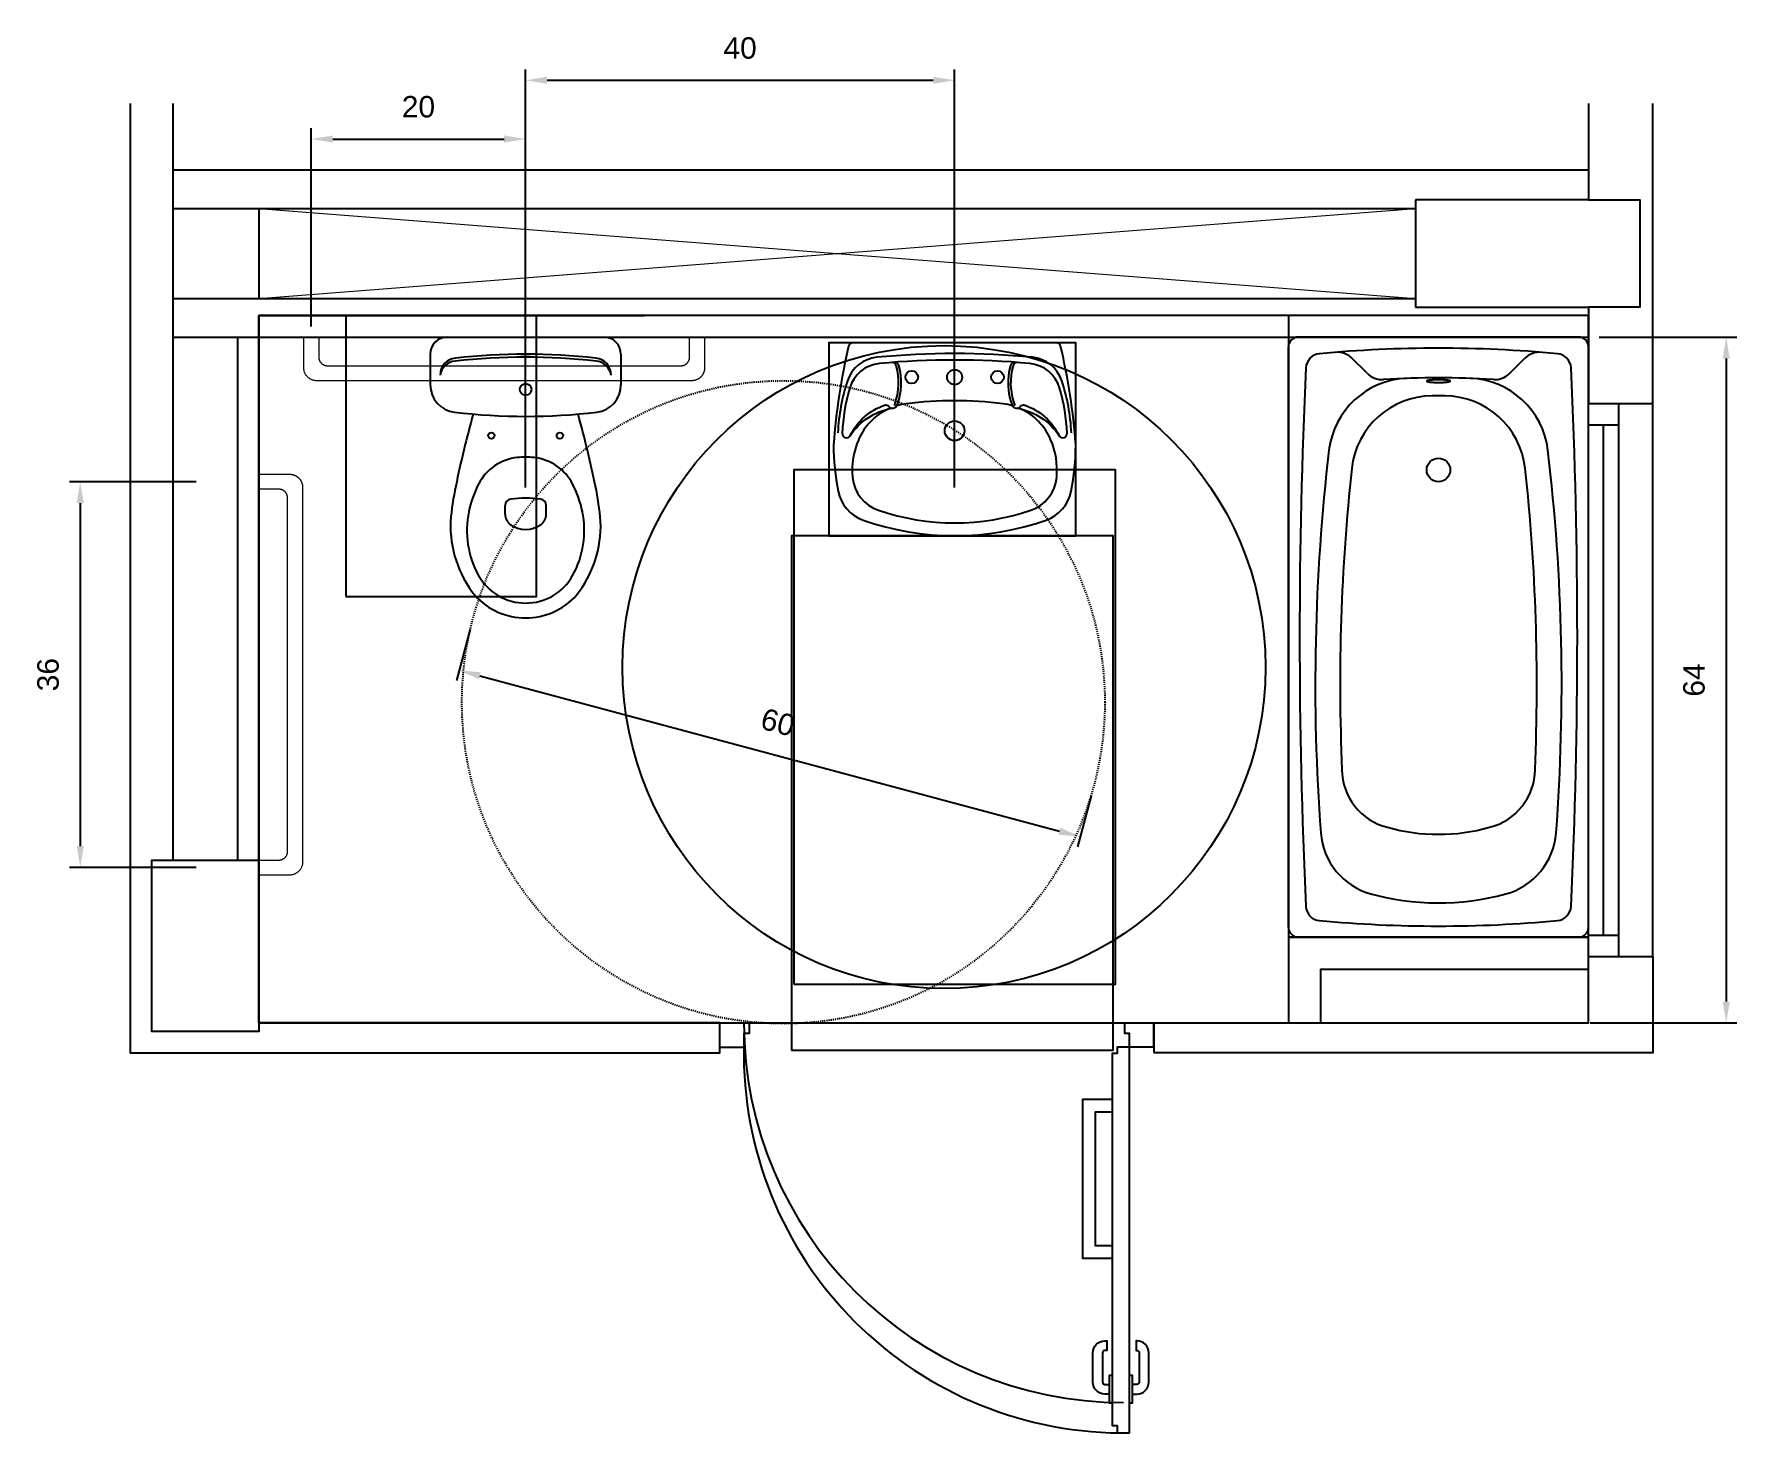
# Model space of a CAD drawing. Header units: inches. Extents: x -85 to 74, y -63 to 68.
import ezdxf

# ---------------------------------------------------------------- set-up
doc = ezdxf.new("R2010")
doc.units = ezdxf.units.IN
doc.header["$MEASUREMENT"] = 0
doc.linetypes.add('RAYITAS', pattern=[0.375, 0.25, -0.125])
doc.layers.get('0').update_dxf_attribs({"color": 18, "lineweight": 9, "true_color": 0x000000})
doc.layers.get('Defpoints').update_dxf_attribs({"color": 18, "lineweight": 9, "true_color": 0x000000})
for name, color, linetype, true_color in [('CLEARANCE', 254, 'Continuous', 0xffbfbf), ('DIMS', 4, 'Continuous', 0x00ffff), ('DOOR', 192, 'Continuous', 0x7d26cd), ('FIXT-TUB', 52, 'Continuous', 0xcdcd00), ('FIXTURE-LAV', 96, 'Continuous', 0x007f00), ('FIXTURE-WC', 3, 'Continuous', 0x00ff00), ('WALL', 12, 'Continuous', 0xc80000)]:
    doc.layers.add(name, color=color, linetype=linetype, true_color=true_color)
doc.layers.add('GRABRAIL', color=181, linetype='Continuous', lineweight=9, true_color=0x9b64ff)
for name, color, linetype in [('REPAIR-CLEARANCE', 5, 'Continuous'), ('REPAIR-DOOR', 6, 'Continuous'), ('REPAIR-GRABBAR', 6, 'Continuous'), ('REPAIR-LAV', 2, 'Continuous'), ('REPAIR-ROOM', 7, 'Continuous'), ('REPAIR-TUB', 4, 'Continuous'), ('REPAIR-WC', 3, 'Continuous')]:
    doc.layers.add(name, color=color, linetype=linetype)
doc.styles.add('inch-fractional', font='Arial.ttf')
doc.dimstyles.new('inch-fractional', dxfattribs={"dimtxt": 2, "dimasz": 2, "dimexe": 1, "dimexo": 1, "dimgap": 2, "dimtad": 1, "dimzin": 1, "dimlunit": 5, "dimtxsty": 'inch-fractional', "dimcen": 4000, "dimdle": 1, "dimadec": 1, "dimazin": 1, "dimtfac": 1, "dimtix": 1, "dimtmove": 1, "dimatfit": 3, "dimfxl": 1600, "dimtzin": 1})

# ---------------------------------------------------------------- blocks, each defined once
blk = doc.blocks.new('*D1')
at = {"layer": 'Defpoints', "color": 0}
for p in [(-43.97, 13.09), (13.99, -2.44), (12.71, -7.23)]:
    blk.add_point(p, dxfattribs=at)
at = {"layer": 'DIMS', "color": 0, "lineweight": -2}
for p, q in [((-44.23, 12.12), (-45.51, 7.34)), ((-43.32, 7.79), (10.77, -6.71)), ((13.73, -3.41), (12.45, -8.19))]:
    blk.add_line(p, q, dxfattribs=at)
at = {"layer": 'DIMS', "color": 0}
for points in [[(-43.23, 8.11), (-43.4, 7.46), (-45.25, 8.3)], [(10.69, -7.03), (10.86, -6.39), (12.71, -7.23)]]:
    blk.add_solid(points, dxfattribs=at)
at = {"layer": 'DIMS', "color": 0, "insert": (-15.5, 3.44), "char_height": 2, "attachment_point": 5, "rotation": 345, "style": 'inch-fractional'}
blk.add_mtext('\\A1;60', dxfattribs=at)
blk = doc.blocks.new('*D2')
at = {"layer": 'Defpoints', "color": 0}
for p in [(-68.78, 25.89), (-80.61, -10.11), (-68.78, -10.11)]:
    blk.add_point(p, dxfattribs=at)
at = {"layer": 'DIMS', "color": 0, "lineweight": -2}
for p, q in [((-69.78, 25.89), (-81.61, 25.89)), ((-80.61, 23.89), (-80.61, -8.11)), ((-69.78, -10.11), (-81.61, -10.11))]:
    blk.add_line(p, q, dxfattribs=at)
at = {"layer": 'DIMS', "color": 0}
for points in [[(-80.28, 23.89), (-80.94, 23.89), (-80.61, 25.89)], [(-80.94, -8.11), (-80.28, -8.11), (-80.61, -10.11)]]:
    blk.add_solid(points, dxfattribs=at)
at = {"layer": 'DIMS', "color": 0, "insert": (-83.61, 7.89), "char_height": 2, "attachment_point": 5, "rotation": 90, "style": 'inch-fractional'}
blk.add_mtext('\\A1;36', dxfattribs=at)
blk = doc.blocks.new('*D3')
at = {"layer": 'Defpoints', "color": 0}
for p in [(-39.05, 57.87), (-59.05, 39.39), (-39.05, 39.39)]:
    blk.add_point(p, dxfattribs=at)
at = {"layer": 'DIMS', "color": 0, "lineweight": -2}
for p, q in [((-59.05, 40.39), (-59.05, 58.87)), ((-39.05, 40.39), (-39.05, 58.87)), ((-57.05, 57.87), (-41.05, 57.87))]:
    blk.add_line(p, q, dxfattribs=at)
at = {"layer": 'DIMS', "color": 0}
for points in [[(-57.05, 58.2), (-57.05, 57.53), (-59.05, 57.87)], [(-41.05, 57.53), (-41.05, 58.2), (-39.05, 57.87)]]:
    blk.add_solid(points, dxfattribs=at)
at = {"layer": 'DIMS', "color": 0, "insert": (-49.05, 60.87), "char_height": 2, "attachment_point": 5, "style": 'inch-fractional'}
blk.add_mtext('\\A1;20', dxfattribs=at)
blk = doc.blocks.new('*D4')
at = {"layer": 'Defpoints', "color": 0}
for p in [(60.14, 39.39), (59.3, -24.61), (73, -24.61)]:
    blk.add_point(p, dxfattribs=at)
at = {"layer": 'DIMS', "color": 0, "lineweight": -2}
for p, q in [((61.14, 39.39), (74, 39.39)), ((73, 37.39), (73, -22.61)), ((60.3, -24.61), (74, -24.61))]:
    blk.add_line(p, q, dxfattribs=at)
at = {"layer": 'DIMS', "color": 0}
for points in [[(73.33, 37.39), (72.67, 37.39), (73, 39.39)], [(72.67, -22.61), (73.33, -22.61), (73, -24.61)]]:
    blk.add_solid(points, dxfattribs=at)
at = {"layer": 'DIMS', "color": 0, "insert": (70, 7.39), "char_height": 2, "attachment_point": 5, "rotation": 90, "style": 'inch-fractional'}
blk.add_mtext('\\A1;64', dxfattribs=at)
blk = doc.blocks.new('*D5')
at = {"layer": 'Defpoints', "color": 0}
for p in [(0.99, 63.35), (-39.05, 24.35), (0.99, 24.35)]:
    blk.add_point(p, dxfattribs=at)
at = {"layer": 'DIMS', "color": 0, "lineweight": -2}
for p, q in [((-39.05, 25.35), (-39.05, 64.35)), ((0.99, 25.35), (0.99, 64.35)), ((-37.05, 63.35), (-1.01, 63.35))]:
    blk.add_line(p, q, dxfattribs=at)
at = {"layer": 'DIMS', "color": 0}
for points in [[(-37.05, 63.68), (-37.05, 63.02), (-39.05, 63.35)], [(-1.01, 63.02), (-1.01, 63.68), (0.99, 63.35)]]:
    blk.add_solid(points, dxfattribs=at)
at = {"layer": 'DIMS', "color": 0, "insert": (-19.03, 66.35), "char_height": 2, "attachment_point": 5, "style": 'inch-fractional'}
blk.add_mtext('\\A1;40', dxfattribs=at)

msp = doc.modelspace()

# ---------------------------------------------------------------- linework, layer by layer
for p, q in [((-63.94, 42.991), (44.011, 51.391)), ((-63.94, 51.391), (44.011, 42.991))]:
    msp.add_line(p, q)
at = {"layer": 'CLEARANCE'}
msp.add_lwpolyline([(-14.008, -21), (15.992, -21), (15.992, 27), (-14.008, 27)], close=True, dxfattribs=at)
at = {"layer": 'CLEARANCE', "color": 8, "linetype": 'RAYITAS', "ltscale": 0.05, "true_color": 0x808080}
msp.add_circle((-14.991, 5.323), 30, dxfattribs=at)
at = {"layer": 'Defpoints', "linetype": 'ByBlock'}
msp.add_point((-36.226, 49.239), dxfattribs=at)
at = {"layer": 'Defpoints', "color": 0, "linetype": 'ByBlock'}
msp.add_point((59.298, -24.609), dxfattribs=at)
at = {"layer": 'DOOR'}
for p, q in [((-20.934, -26.859), (-18.684, -26.859)), ((13.892, -58.114), (13.892, -55.388)), ((14.792, -55.388), (14.792, -58.114)), ((18.216, -55.388), (18.216, -58.114)), ((19.116, -58.114), (19.116, -55.388)), ((15.401, -59.239), (15.017, -59.239)), ((17.587, -59.239), (17.991, -59.239))]:
    msp.add_line(p, q, dxfattribs=at)
at = {"layer": 'DOOR', "linetype": 'Continuous'}
for points in [[(-20.934, -24.609), (-18.182, -24.609), (-18.182, -25.599), (-18.684, -25.599), (-18.684, -26.859)], [(17.316, -62.859), (17.316, -25.599), (16.876, -25.599), (16.876, -24.609), (19.566, -24.609), (19.566, -27.409)]]:
    msp.add_lwpolyline(points, dxfattribs=at)
at = {"layer": 'DOOR'}
for points in [[(19.566, -26.859), (16.154, -26.859), (16.154, -27.463), (15.692, -27.463), (15.692, -62.178), (16.154, -62.178), (16.154, -62.859), (17.316, -62.859)], [(15.692, -46.589), (12.953, -46.589), (12.953, -31.719), (15.692, -31.719)], [(15.692, -45.415), (14.127, -45.415), (14.127, -32.893), (15.692, -32.893)], [(15.017, -54.263), (15.189, -54.263), (15.189, -55.163), (15.017, -55.163)], [(17.991, -54.263), (17.926, -54.263), (17.926, -55.163), (17.991, -55.163)], [(15.017, -58.339), (15.401, -58.339)], [(15.692, -57.511), (15.401, -57.511), (15.401, -60.058), (15.692, -60.058)], [(17.316, -60.058), (17.587, -60.058), (17.587, -57.511), (17.316, -57.511)], [(17.991, -58.339), (17.587, -58.339)]]:
    msp.add_lwpolyline(points, dxfattribs=at)
at = {"layer": 'DOOR', "linetype": 'Continuous'}
msp.add_arc((16.735, -27.44), 35.424, 179.0604, 270.9396, dxfattribs=at)
at = {"layer": 'DOOR', "extrusion": (0, 0, -1)}
for centre, radius, start, end in [((-15.017, -55.388), 1.125, 0, 90), ((-17.991, -55.388), 0.225, 90, 180), ((-15.017, -58.114), 1.125, 270, 0), ((-17.991, -58.114), 0.225, 180, 270)]:
    msp.add_arc(centre, radius, start, end, dxfattribs=at)
at = {"layer": 'DOOR'}
for centre, radius, start, end in [((15.017, -55.388), 0.225, 90, 180), ((17.991, -55.388), 1.125, 0, 90), ((15.017, -58.114), 0.225, 180, 270), ((17.991, -58.114), 1.125, 270, 0)]:
    msp.add_arc(centre, radius, start, end, dxfattribs=at)
at = {"layer": 'FIXT-TUB', "color": 0}
for p, q in [((59.225, 39.391), (33.065, 39.391)), ((39.48, 36.008), (38.103, 37.385)), ((52.809, 36.008), (54.186, 37.385)), ((59.225, -16.609), (33.065, -16.609))]:
    msp.add_line(p, q, dxfattribs=at)
msp.add_lwpolyline([(32.145, -15.689), (32.145, 38.471)], dxfattribs=at)
msp.add_circle((46.145, 26.991), 1.1, dxfattribs=at)
for centre, radius, start, end in [((33.065, 38.471), 0.92, 90, 180), ((46.145, -81.649), 120, 84.68935, 95.31665), ((59.225, 38.471), 0.92, 0, 90), ((35.167, 36.442), 1.4, 95.31065, 177.33415), ((36.689, 35.971), 2, 45, 94.59625), ((55.6, 35.971), 2, 85.40375, 135), ((57.122, 36.442), 1.4, 2.66585, 84.68935), ((573.185, 11.391), 540, 177.33415, 182.66585), ((43.475, 27.941), 7.6, 92.11322, 173.2785), ((40.894, 37.422), 2, 225, 273.67094), ((46.145, -44.409), 80, 86.32906, 93.67094), ((45.589, 33.395), 1.985, 96.43165, 105.22421), ((46.145, 25.647), 9.756, 87.32662, 92.67338), ((46.145, 44.911), 9.756, 267.32662, 272.67338), ((46.7, 33.395), 1.985, 74.77579, 83.56835), ((46.7, 37.164), 1.985, 276.43165, 285.22421), ((48.814, 27.941), 7.6, 6.7215, 87.88678), ((51.395, 37.422), 2, 266.32906, 315), ((-480.895, 11.391), 540, 357.33415, 2.66585), ((45.61, 26.309), 7.6, 90.43307, 173.80448), ((46.145, -44.409), 78.32, 89.56693, 90.43307), ((46.679, 26.309), 7.6, 6.19552, 89.56693), ((221.245, 6.991), 186.6, 173.2785, 184.26063), ((-128.955, 6.991), 186.6, 355.73937, 6.7215), ((223.565, 6.991), 186.6, 173.80448, 182.44071), ((-131.275, 6.991), 186.6, 357.55929, 6.19552), ((42.734, -0.919), 5.6, 180.38111, 256.11717), ((49.555, -0.919), 5.6, 283.88283, 359.61889), ((46.145, 10.591), 17.6, 254.32731, 285.67269), ((41.543, -6.397), 6.4, 184.26063, 254.84225), ((50.747, -6.397), 6.4, 285.15775, 355.73937), ((46.145, 10.591), 24, 254.32731, 285.15775), ((35.167, -13.66), 1.4, 182.66585, 264.68935), ((57.122, -13.66), 1.4, 275.31065, 357.33415), ((33.065, -15.689), 0.92, 180, 270), ((46.145, 104.431), 120, 264.68335, 275.31065), ((59.225, -15.689), 0.92, 270, 0)]:
    msp.add_arc(centre, radius, start, end, dxfattribs=at)
msp.add_rational_spline([(45.068, 35.31), (45.045, 35.303), (45.045, 35.279), (45.045, 35.255), (45.068, 35.249)], [1, 0.794542906386, 1, 0.794542906386, 1], degree=2, knots=[0, 0, 0, 0.0010319947, 0.0010319947, 0.0020639895, 0.0020639895, 0.0020639895], dxfattribs=at)
for points, weights in [([(45.068, 35.249), (45.215, 35.209), (45.367, 35.191)], [1, 0.997057730414, 1]), ([(45.689, 35.393), (45.528, 35.385), (45.367, 35.367)], [1, 0.999462224737, 1]), ([(45.367, 35.191), (45.528, 35.173), (45.689, 35.166)], [1, 0.999462224737, 1]), ([(46.922, 35.367), (46.761, 35.385), (46.6, 35.393)], [1, 0.999462224737, 1]), ([(46.6, 35.166), (46.761, 35.173), (46.922, 35.191)], [1, 0.999462224737, 1]), ([(47.245, 35.279), (47.245, 35.303), (47.221, 35.31)], [1, 0.794542906399, 1]), ([(47.221, 35.249), (47.245, 35.255), (47.245, 35.279)], [1, 0.794542906399, 1])]:
    msp.add_rational_spline(points, weights, degree=2, dxfattribs=at)
at = {"layer": 'FIXT-TUB', "color": 0, "linetype": 'ByBlock'}
msp.add_point((59.298, 39.388), dxfattribs=at)
at = {"layer": 'FIXTURE-LAV'}
msp.add_line((10.495, 38.848), (-8.512, 38.848), dxfattribs=at)
for centre, radius in [((-3.008, 35.648), 0.592), ((0.992, 35.648), 0.7), ((4.992, 35.648), 0.592), ((0.992, 30.648), 0.92)]:
    msp.add_circle(centre, radius, dxfattribs=at)
for centre, radius, start, end in [((49.528, 24.9), 60, 166.86055, 175.76497), ((-8.512, 38.448), 0.4, 90, 166.86055), ((10.495, 38.448), 0.4, 13.13945, 90), ((-47.544, 24.9), 60, 4.23503, 13.13945), ((-5.968, 34.314), 3.2, 95.48611, 161.66239), ((-5.731, 33.734), 3.2, 95.3426, 163.55684), ((0.992, -38.152), 76, 84.51389, 95.48611), ((0.992, -38.152), 75.4, 84.6574, 95.3426), ((-4.844, 36.621), 0.4, 16.1693, 94.46251), ((-4.6, 36.639), 0.4, 15.65677, 94.27538), ((-9.992, 35.128), 5.76, 339.5039, 16.1693), ((-9.992, 35.128), 6, 339.55042, 15.65677), ((11.975, 35.128), 6, 164.34323, 200.44958), ((6.583, 36.639), 0.4, 85.72462, 164.34323), ((11.975, 35.128), 5.76, 163.8307, 200.4961), ((6.827, 36.621), 0.4, 85.53749, 163.8307), ((7.714, 33.734), 3.2, 16.44316, 84.6574), ((7.952, 34.314), 3.2, 18.33761, 84.51389), ((8.08, 29.658), 18, 161.66239, 177.45079), ((-6.097, 29.658), 18, 2.54921, 18.33761), ((8.08, 29.658), 17.6, 163.55684, 177.53072), ((0.992, -2.552), 36, 82.78205, 97.21795), ((-6.097, 29.658), 17.6, 2.46928, 16.44316), ((-2.828, 27.607), 5.6, 114.66602, 156.56056), ((-4.787, 33.187), 0.445, 217.79475, 339.55042), ((-2.828, 27.607), 5.6, 97.21795, 106.20435), ((4.811, 27.607), 5.6, 73.79565, 82.78205), ((6.77, 33.187), 0.445, 200.44958, 322.20525), ((4.811, 27.607), 5.6, 23.43944, 65.33398), ((-9.104, 30.399), 0.4, 177.53072, 327.41544), ((11.087, 30.399), 0.4, 212.58456, 2.46928), ((11.692, 29.33), 22, 180, 191.35248), ((-1.328, 26.957), 7.234, 156.56056, 185.11095), ((3.312, 26.957), 7.234, 354.88905, 23.43944), ((-9.708, 29.33), 22, 348.64752, 360), ((-4.948, 26.633), 3.6, 185.11095, 251.16608), ((6.932, 26.633), 3.6, 288.83392, 354.88905), ((-6.348, 25.708), 3.6, 191.35248, 250.51036), ((8.332, 25.708), 3.6, 289.48964, 348.64752), ((0.992, 46.448), 25.6, 250.51036, 289.48964), ((0.992, 44.048), 22, 251.16608, 288.83392)]:
    msp.add_arc(centre, radius, start, end, dxfattribs=at)
at = {"layer": 'FIXTURE-LAV', "extrusion": (0, 0, -1)}
for centre, radius, start, end in [((3.772, 26.86), 6, 33.63826, 79.24679), ((3.724, 27.742), 5.6, 26.06388, 70.99829), ((5.428, 32.689), 0.367, 70.99829, 142.20525), ((4.494, 33.073), 0.109, 291.23882, 20.49611), ((-6.478, 33.073), 0.109, 159.50389, 248.76118), ((-5.755, 26.86), 6, 100.75321, 146.36174), ((-7.412, 32.689), 0.367, 37.79475, 109.00171), ((-5.708, 27.742), 5.6, 109.00171, 153.93612)]:
    msp.add_arc(centre, radius, start, end, dxfattribs=at)
at = {"layer": 'FIXTURE-WC'}
for p, q in [((-47.947, 37.791), (-47.947, 34.927)), ((-39.49, 37.791), (-38.604, 37.791)), ((-30.147, 37.791), (-30.147, 34.927)), ((-40.967, 22.871), (-40.967, 23.674)), ((-37.127, 22.871), (-37.127, 23.674))]:
    msp.add_line(p, q, dxfattribs=at)
for centre, radius in [((-39.047, 34.511), 0.54), ((-42.247, 30.191), 0.3), ((-35.847, 30.191), 0.3)]:
    msp.add_circle(centre, radius, dxfattribs=at)
for centre, radius, start, end in [((-46.347, 37.791), 1.6, 90, 180), ((-31.747, 37.791), 1.6, 0, 90), ((-45.427, 35.841), 1.6, 96.27189, 180), ((-45.453, 35.557), 1.6, 96.21414, 169.75716), ((-39.047, -22.209), 59.72, 83.66945, 96.33055), ((-39.047, -22.209), 60, 83.72811, 96.27189), ((-32.667, 35.841), 1.6, 0, 83.72811), ((-32.642, 35.557), 1.6, 10.24284, 83.78586), ((-45.387, 34.927), 2.56, 180, 263.20695), ((-32.707, 34.927), 2.56, 276.79305, 0), ((-39.047, 88.151), 56.16, 263.20695, 276.79305), ((52.399, 5.407), 100, 164.45601, 168.42561), ((-130.494, 5.407), 100, 11.57439, 15.54399), ((-39.327, 23.551), 4.625, 96.24191, 152.59732), ((-39.047, 20.991), 7.2, 83.75809, 96.24191), ((-38.767, 23.551), 4.625, 27.40268, 83.75809), ((-22.117, 20.362), 24, 167.70933, 175.6206), ((-34.555, 21.077), 10, 152.59732, 168.38048), ((-43.539, 21.077), 10, 11.61952, 27.40268), ((-55.977, 20.362), 24, 4.3794, 12.29067), ((-40.367, 23.674), 0.6, 96.64916, 180), ((-39.047, 12.351), 12, 83.35084, 96.64916), ((-37.727, 23.674), 0.6, 0, 83.35084), ((-35.887, 21.351), 8.64, 168.38048, 209.11615), ((-39.767, 22.871), 1.2, 180, 233.1301), ((-38.327, 22.871), 1.2, 306.8699, 360), ((-42.207, 21.351), 8.64, 330.88385, 11.61952), ((-35.656, 21.777), 10.4, 177.69717, 218.71313), ((-39.047, 23.831), 2.4, 233.1301, 306.8699), ((-42.439, 21.777), 10.4, 321.28687, 2.30283), ((-39.047, 19.591), 5.023, 209.11615, 330.88385), ((-39.047, 19.591), 6.4, 222.43623, 317.56377)]:
    msp.add_arc(centre, radius, start, end, dxfattribs=at)
at = {"layer": 'GRABRAIL', "color": 0}
for points in [[(-59.747, 36.514), (-59.747, 39.391), (-58.347, 39.391), (-58.347, 37.514)], [(-23.748, 37.514), (-23.748, 39.391), (-22.348, 39.391), (-22.348, 36.514)], [(-62.064, 25.19), (-63.941, 25.19), (-63.941, 26.59), (-61.064, 26.59)], [(-61.064, -10.809), (-63.94, -10.809), (-63.94, -9.409), (-62.064, -9.409)]]:
    msp.add_lwpolyline(points, dxfattribs=at)
for points in [[(-58.347, 37.514), (-58.347, 36.714), (-57.547, 36.714)], [(-58.547, 35.314), (-59.747, 35.314), (-59.747, 36.514)], [(-62.064, -9.409), (-61.264, -9.409), (-61.264, -8.609)], [(-59.864, -9.609), (-59.864, -10.809), (-61.064, -10.809)]]:
    msp.add_rational_spline(points, [1, 0.707106781182, 1], degree=2, dxfattribs=at)
for points in [[(-57.547, 36.714), (-41.048, 36.714), (-24.548, 36.714)], [(-23.548, 35.314), (-41.048, 35.314), (-58.547, 35.314)], [(-61.264, -8.609), (-61.264, 7.89), (-61.264, 24.39)], [(-59.864, 25.39), (-59.864, 7.89), (-59.864, -9.609)]]:
    msp.add_open_spline(points, degree=2, dxfattribs=at)
for points, knots in [([(-24.548, 36.714), (-24.217, 36.714), (-23.982, 36.949), (-23.748, 37.183), (-23.748, 37.514)], [4.372327053, 4.372327053, 4.372327053, 4.388035029, 4.388035029, 4.403743005, 4.403743005, 4.403743005]), ([(-22.348, 36.514), (-22.348, 36.017), (-22.7, 35.666), (-23.051, 35.314), (-23.548, 35.314)], [5.922563901, 5.922563901, 5.922563901, 5.946125865, 5.946125865, 5.969687829, 5.969687829, 5.969687829]), ([(-61.064, 26.59), (-60.567, 26.59), (-60.216, 26.238), (-59.864, 25.887), (-59.864, 25.39)], [5.922563901, 5.922563901, 5.922563901, 5.946125865, 5.946125865, 5.969687829, 5.969687829, 5.969687829]), ([(-61.264, 24.39), (-61.264, 24.721), (-61.498, 24.956), (-61.733, 25.19), (-62.064, 25.19)], [4.372327053, 4.372327053, 4.372327053, 4.388035029, 4.388035029, 4.403743005, 4.403743005, 4.403743005])]:
    msp.add_rational_spline(points, [1, 0.92387941167, 1, 0.92387941167, 1], degree=2, knots=knots, dxfattribs=at)
at = {"layer": 'REPAIR-CLEARANCE'}
msp.add_lwpolyline([(-14.229, -27.152), (15.771, -27.152), (15.771, 20.848), (-14.229, 20.848), (-14.229, -27.152)], close=True, dxfattribs=at)
msp.add_circle((0, 8.591), 30, dxfattribs=at)
at = {"layer": 'REPAIR-DOOR'}
msp.add_line((-18.684, -24.61), (16.744, -24.61), dxfattribs=at)
msp.add_arc((16.744, -24.61), 35.421, 180, 270, dxfattribs=at)
at = {"layer": 'REPAIR-GRABBAR'}
for p, q in [((-63.94, -0.609), (-63.94, 41.391)), ((-63.94, 41.391), (-27.94, 41.391))]:
    msp.add_line(p, q, dxfattribs=at)
at = {"layer": 'REPAIR-LAV'}
msp.add_lwpolyline([(-10.75, 20.848), (12.292, 20.848), (12.292, 38.848), (-10.75, 38.848), (-10.75, 20.848)], close=True, dxfattribs=at)
at = {"layer": 'REPAIR-ROOM'}
msp.add_lwpolyline([(-63.94, -24.61), (60.145, -24.61), (60.145, 41.391), (-63.94, 41.391), (-63.94, -24.61)], close=True, dxfattribs=at)
at = {"layer": 'REPAIR-TUB'}
msp.add_lwpolyline([(32.145, -16.609), (60.145, -16.609), (60.145, 41.391), (32.145, 41.391), (32.145, -16.609)], close=True, dxfattribs=at)
at = {"layer": 'REPAIR-WC'}
msp.add_lwpolyline([(-55.84, 15.191), (-38.04, 15.191), (-38.04, 41.391), (-55.84, 41.391), (-55.84, 15.191)], close=True, dxfattribs=at)
at = {"layer": 'WALL', "color": 0}
for p, q in [((-71.94, 54.991), (-63.94, 54.991)), ((-63.94, 51.391), (-63.94, 42.991)), ((60.145, 52.191), (44.011, 52.191)), ((44.011, 52.191), (44.011, 42.191)), ((44.011, 42.191), (60.145, 42.191)), ((-71.94, 39.391), (-63.94, 39.391)), ((-65.94, 39.391), (-65.94, -9.409)), ((-63.94, -24.609), (-63.94, 39.391)), ((60.145, -18.409), (60.145, 33.191)), ((62.945, 33.191), (62.945, -18.409)), ((66.145, -18.409), (66.145, 33.191)), ((60.145, 31.191), (62.945, 31.191)), ((61.545, -16.409), (61.545, 31.191)), ((-71.94, -9.409), (-63.94, -9.409)), ((60.145, -16.409), (62.945, -16.409))]:
    msp.add_line(p, q, dxfattribs=at)
at = {"layer": 'WALL'}
for p, q in [((-63.94, 54.991), (60.145, 54.991)), ((-71.94, 51.391), (44.011, 51.391)), ((-71.94, 42.991), (44.011, 42.991)), ((-63.94, 39.391), (60.145, 39.391))]:
    msp.add_line(p, q, dxfattribs=at)
at = {"layer": 'WALL', "color": 0}
for points in [[(-75.94, 61.191), (-75.94, -27.409), (-20.934, -27.409), (-20.934, -24.609), (-63.94, -24.609), (-63.94, -25.409), (-73.94, -25.409), (-73.94, -9.409), (-71.94, -9.409), (-71.94, 61.191)], [(60.145, 61.191), (60.145, 52.191), (64.945, 52.191), (64.945, 42.191), (60.145, 42.191), (60.145, 33.191), (66.145, 33.191), (66.145, 61.191)], [(19.566, -26.859), (19.566, -24.609), (60.145, -24.609), (60.145, -18.409), (66.145, -18.409), (66.145, -27.409), (19.566, -27.409)]]:
    msp.add_lwpolyline(points, dxfattribs=at)
at = {"layer": 'WALL'}
for points in [[(60.145, -16.609), (32.145, -16.609), (32.145, -18.041), (32.145, -24.609)], [(60.145, -19.609), (35.145, -19.609), (35.145, -24.609)]]:
    msp.add_lwpolyline(points, dxfattribs=at)

# ---------------------------------------------------------------- dimensions: what is measured, and where the dimension line sits
at = {"layer": 'DIMS'}
for base, p1, p2, picture, middle in [((0.992, 63.351), (-39.047, 24.351), (0.992, 24.351), '*D5', (-19.028, 66.351)), ((-39.047, 57.865), (-59.047, 39.391), (-39.047, 39.391), '*D3', (-49.047, 60.865))]:
    dim = msp.add_linear_dim(base=base, p1=p1, p2=p2, dimstyle='inch-fractional', override={"dimscale": 1, "dimtxt": 2, "dimasz": 2, "dimexe": 1, "dimexo": 1, "dimgap": 2, "dimtad": 1, "dimtih": 0, "dimtoh": 0, "dimdec": 2, "dimlfac": 1, "dimzin": 1, "dimlunit": 5, "dimtxsty": 'inch-fractional', "dimsah": 0, "dimcen": 4000, "dimdle": 1, "dimadec": 1, "dimazin": 0, "dimtix": 0, "dimtmove": 0, "dimfxl": 1600, "dimtzin": 1}, dxfattribs=at)
    dim.commit()
    dim.dimension.update_dxf_attribs({"geometry": picture, "text_midpoint": middle})
for base, p1, p2, angle, picture, middle in [((73, -24.609), (60.145, 39.391), (59.298, -24.609), 90, '*D4', (70, 7.391)), ((-80.61, -10.109), (-68.783, 25.89), (-68.783, -10.109), 90, '*D2', (-83.61, 7.89)), ((12.705, -7.226), (-43.968, 13.088), (13.987, -2.441), 345, '*D1', (-15.496, 3.436))]:
    dim = msp.add_linear_dim(base=base, p1=p1, p2=p2, angle=angle, dimstyle='inch-fractional', override={"dimscale": 1, "dimtxt": 2, "dimasz": 2, "dimexe": 1, "dimexo": 1, "dimgap": 2, "dimtad": 1, "dimtih": 0, "dimtoh": 0, "dimdec": 2, "dimlfac": 1, "dimzin": 1, "dimlunit": 5, "dimtxsty": 'inch-fractional', "dimsah": 0, "dimcen": 4000, "dimdle": 1, "dimadec": 1, "dimazin": 0, "dimtix": 0, "dimtmove": 0, "dimfxl": 1600, "dimtzin": 1}, dxfattribs=at)
    dim.commit()
    dim.dimension.update_dxf_attribs({"geometry": picture, "text_midpoint": middle})

doc.saveas('drawing.dxf')
